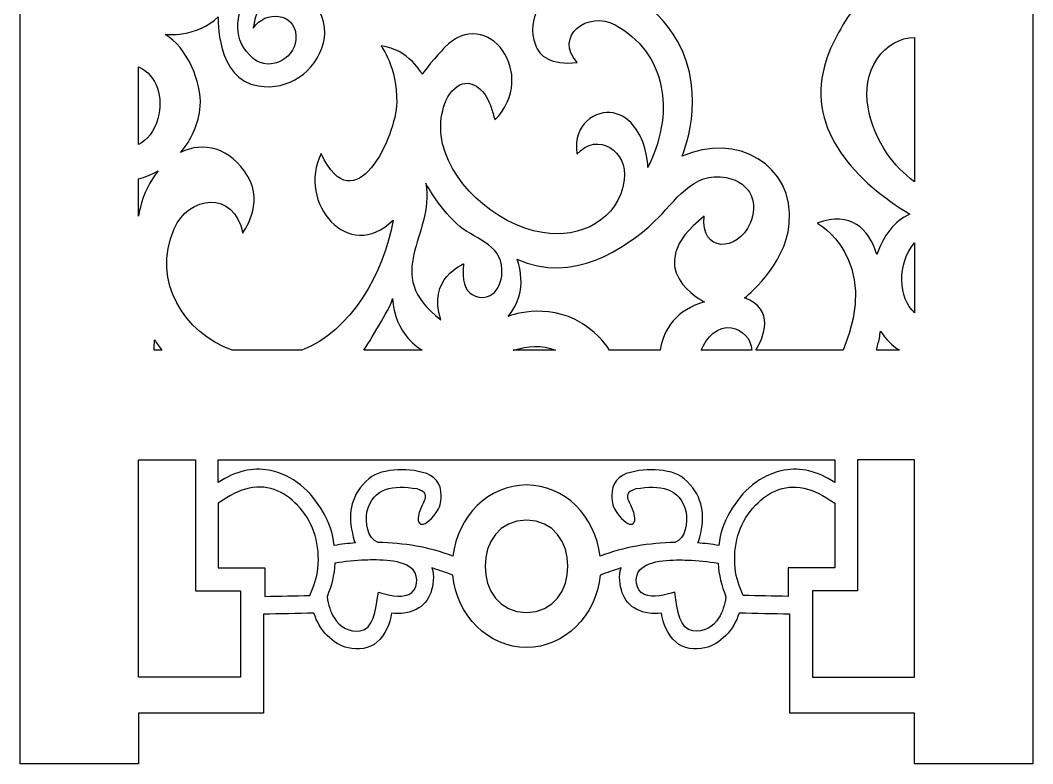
# Model space of a CAD drawing. Header units: centimetres. Extents: x -13.8 to -8.9, y -9 to 9.
# Drawn here: x -13.815 to -8.906, y -8.999 to -5.395 of the extents above; entities that cross this region are included whole.
import ezdxf

# ---------------------------------------------------------------- set-up
doc = ezdxf.new("R2010")
doc.units = ezdxf.units.CM
doc.header["$MEASUREMENT"] = 0
doc.layers.add('layer 1', color=7, linetype='Continuous')

msp = doc.modelspace()

# ---------------------------------------------------------------- linework, layer by layer
at = {"layer": 'layer 1', "color": 250}
msp.add_open_spline([(-8.9061, 9.00077), (-10.54247, 9.00077), (-12.17883, 9.00077), (-13.8152, 9.00077), (-13.8152, 9.00077), (-13.8152, 3.53168), (-13.8152, -1.93742), (-13.8152, -7.4065), (-13.8152, -7.4065), (-13.81518, -7.4065), (-13.81517, -7.4065), (-13.81516, -7.4065), (-13.81516, -7.4065), (-13.81516, -7.93742), (-13.81516, -8.46832), (-13.81516, -8.99924), (-13.81516, -8.99924), (-13.62425, -8.99924), (-13.43334, -8.99924), (-13.24242, -8.99924), (-13.24242, -8.99924), (-13.24242, -8.91742), (-13.24242, -8.8356), (-13.24242, -8.75378), (-13.24242, -8.75378), (-13.04049, -8.75378), (-12.83855, -8.75378), (-12.63661, -8.75378), (-12.63661, -8.75378), (-12.63661, -8.5939), (-12.63661, -8.43402), (-12.63661, -8.27414), (-12.63661, -8.27414), (-12.55491, -8.27251), (-12.47321, -8.27088), (-12.39151, -8.26925), (-12.39151, -8.26925), (-12.377, -8.31062), (-12.358, -8.34649), (-12.32643, -8.37816), (-12.32643, -8.37816), (-12.29552, -8.40917), (-12.26358, -8.42833), (-12.22606, -8.43705), (-12.22606, -8.43705), (-12.17641, -8.4486), (-12.12397, -8.44357), (-12.08411, -8.4088), (-12.08411, -8.4088), (-12.04553, -8.37514), (-12.02327, -8.32123), (-12.01528, -8.26981), (-12.01528, -8.26981), (-11.99246, -8.27211), (-11.97304, -8.27158), (-11.95473, -8.26896), (-11.95473, -8.26896), (-11.86337, -8.25588), (-11.82021, -8.19807), (-11.8125, -8.1109), (-11.8125, -8.1109), (-11.81061, -8.08954), (-11.81212, -8.06844), (-11.8189, -8.04988), (-11.8189, -8.04988), (-11.81747, -8.05023), (-11.81603, -8.05059), (-11.81459, -8.05095), (-11.81459, -8.05095), (-11.78235, -8.0621), (-11.75011, -8.07325), (-11.71787, -8.08439), (-11.71787, -8.08439), (-11.69853, -8.28195), (-11.54597, -8.43577), (-11.36063, -8.43577), (-11.36063, -8.43577), (-11.17529, -8.43577), (-11.02273, -8.28195), (-11.00339, -8.08439), (-11.00339, -8.08439), (-10.97114, -8.07325), (-10.9389, -8.0621), (-10.90666, -8.05095), (-10.90666, -8.05095), (-10.90523, -8.05059), (-10.9038, -8.05023), (-10.90236, -8.04988), (-10.90236, -8.04988), (-10.90914, -8.06844), (-10.91065, -8.08954), (-10.90876, -8.1109), (-10.90876, -8.1109), (-10.90105, -8.19807), (-10.85789, -8.25588), (-10.76652, -8.26896), (-10.76652, -8.26896), (-10.74822, -8.27158), (-10.7288, -8.27211), (-10.70598, -8.26981), (-10.70598, -8.26981), (-10.69798, -8.32123), (-10.67572, -8.37514), (-10.63715, -8.4088), (-10.63715, -8.4088), (-10.59729, -8.44357), (-10.54485, -8.4486), (-10.4952, -8.43705), (-10.4952, -8.43705), (-10.45768, -8.42833), (-10.42574, -8.40917), (-10.39483, -8.37816), (-10.39483, -8.37816), (-10.36326, -8.34649), (-10.34425, -8.31062), (-10.32974, -8.26925), (-10.32974, -8.26925), (-10.24804, -8.27088), (-10.16635, -8.27251), (-10.08465, -8.27414), (-10.08465, -8.27414), (-10.08465, -8.43402), (-10.08465, -8.5939), (-10.08465, -8.75378), (-10.08465, -8.75378), (-9.88271, -8.75378), (-9.68077, -8.75378), (-9.47883, -8.75378), (-9.47883, -8.75378), (-9.47883, -8.8356), (-9.47883, -8.91742), (-9.47883, -8.99924), (-9.47883, -8.99924), (-9.28792, -8.99924), (-9.09701, -8.99924), (-8.9061, -8.99924), (-8.9061, -8.99924), (-8.9061, -8.46832), (-8.9061, -7.93742), (-8.9061, -7.4065), (-8.9061, -7.4065), (-8.9061, -1.93742), (-8.9061, 3.53168), (-8.9061, 9.00077)], degree=3, knots=[0, 0, 0, 0, 0.027027, 0.027027, 0.027027, 0.027027, 0.0540541, 0.0540541, 0.0540541, 0.0540541, 0.0810811, 0.0810811, 0.0810811, 0.0810811, 0.1081081, 0.1081081, 0.1081081, 0.1081081, 0.1351351, 0.1351351, 0.1351351, 0.1351351, 0.1621622, 0.1621622, 0.1621622, 0.1621622, 0.1891892, 0.1891892, 0.1891892, 0.1891892, 0.2162162, 0.2162162, 0.2162162, 0.2162162, 0.2432432, 0.2432432, 0.2432432, 0.2432432, 0.2702703, 0.2702703, 0.2702703, 0.2702703, 0.2972973, 0.2972973, 0.2972973, 0.2972973, 0.3243243, 0.3243243, 0.3243243, 0.3243243, 0.3513514, 0.3513514, 0.3513514, 0.3513514, 0.3783784, 0.3783784, 0.3783784, 0.3783784, 0.4054054, 0.4054054, 0.4054054, 0.4054054, 0.4324324, 0.4324324, 0.4324324, 0.4324324, 0.4594595, 0.4594595, 0.4594595, 0.4594595, 0.4864865, 0.4864865, 0.4864865, 0.4864865, 0.5135135, 0.5135135, 0.5135135, 0.5135135, 0.5405405, 0.5405405, 0.5405405, 0.5405405, 0.5675676, 0.5675676, 0.5675676, 0.5675676, 0.5945946, 0.5945946, 0.5945946, 0.5945946, 0.6216216, 0.6216216, 0.6216216, 0.6216216, 0.6486486, 0.6486486, 0.6486486, 0.6486486, 0.6756757, 0.6756757, 0.6756757, 0.6756757, 0.7027027, 0.7027027, 0.7027027, 0.7027027, 0.7297297, 0.7297297, 0.7297297, 0.7297297, 0.7567568, 0.7567568, 0.7567568, 0.7567568, 0.7837838, 0.7837838, 0.7837838, 0.7837838, 0.8108108, 0.8108108, 0.8108108, 0.8108108, 0.8378378, 0.8378378, 0.8378378, 0.8378378, 0.8648649, 0.8648649, 0.8648649, 0.8648649, 0.8918919, 0.8918919, 0.8918919, 0.8918919, 0.9189189, 0.9189189, 0.9189189, 0.9189189, 0.9459459, 0.9459459, 0.9459459, 0.9459459, 1, 1, 1, 1], dxfattribs=at)
at = {"layer": 'layer 1', "color": 7}
for points, knots in [([(-12.78843, -6.99469), (-12.67584, -6.99469), (-12.56324, -6.99469), (-12.45064, -6.99469), (-12.45064, -6.99469), (-12.2114, -6.90266), (-12.05206, -6.62033), (-12.007, -6.36371), (-12.007, -6.36371), (-12.2239, -6.57714), (-12.47519, -6.27881), (-12.35619, -6.04109), (-12.35619, -6.04109), (-12.1939, -6.39157), (-11.99259, -5.95721), (-11.9898, -5.79348), (-11.9898, -5.79348), (-11.9869, -5.62182), (-12.06588, -5.51922), (-12.06588, -5.51922), (-12.06588, -5.51922), (-11.93161, -5.53439), (-11.86636, -5.6564), (-11.86636, -5.6564), (-11.86636, -5.6564), (-11.85048, -5.6289), (-11.75903, -5.52768), (-11.75903, -5.52768), (-11.75903, -5.52768), (-11.55009, -5.31308), (-11.2969, -5.66242), (-11.51397, -5.87819), (-11.51397, -5.87819), (-11.52008, -5.85664), (-11.52598, -5.83659), (-11.53172, -5.81791), (-11.53172, -5.81791), (-11.55556, -5.74018), (-11.62028, -5.67742), (-11.68314, -5.70805), (-11.68314, -5.70805), (-11.76293, -5.74694), (-11.78389, -5.87521), (-11.77463, -5.9529), (-11.77463, -5.9529), (-11.7486, -6.17114), (-11.51511, -6.38529), (-11.28252, -6.42457), (-11.28252, -6.42457), (-11.09926, -6.45551), (-10.91333, -6.36176), (-10.88659, -6.1687), (-10.88659, -6.1687), (-10.86747, -6.03059), (-11.01559, -5.93031), (-11.11682, -6.04436), (-11.11682, -6.04436), (-11.12636, -5.9629), (-11.10141, -5.91381), (-11.06841, -5.88425), (-11.06841, -5.88425), (-10.98809, -5.81225), (-10.88859, -5.8365), (-10.82986, -5.92099), (-10.82986, -5.92099), (-10.7744, -6.00084), (-10.77179, -6.1083), (-10.77179, -6.1083), (-10.77179, -6.1083), (-10.69427, -5.94828), (-10.68794, -5.81776), (-10.70705, -5.71983), (-10.70705, -5.71983), (-10.73337, -5.58494), (-10.81257, -5.48231), (-10.93093, -5.41743), (-10.93093, -5.41743), (-11.06357, -5.34473), (-11.22946, -5.47276), (-11.11484, -5.59991), (-11.11484, -5.59991), (-11.24503, -5.61308), (-11.29818, -5.56779), (-11.31739, -5.51435), (-11.31739, -5.51435), (-11.36592, -5.3792), (-11.2818, -5.27924), (-11.16392, -5.23754), (-11.16392, -5.23754), (-10.94807, -5.16122), (-10.7315, -5.31351), (-10.62815, -5.49689), (-10.62815, -5.49689), (-10.47881, -5.76191), (-10.6066, -6.05447), (-10.6066, -6.05447), (-10.6066, -6.05447), (-10.34574, -5.9358), (-10.05969, -6.09491), (-10.08657, -6.38226), (-10.08657, -6.38226), (-10.10569, -6.5869), (-10.30315, -6.74037), (-10.30315, -6.74037), (-10.30315, -6.74037), (-10.15513, -6.79907), (-10.20927, -6.92935), (-10.2487, -6.99469), (-10.2487, -6.99469), (-10.10742, -6.99469), (-9.96616, -6.99469), (-9.82488, -6.99469), (-9.82488, -6.99469), (-9.63892, -6.54557), (-9.95155, -6.37784), (-9.95155, -6.37784), (-9.95155, -6.37784), (-9.78718, -6.31896), (-9.70138, -6.40417), (-9.66183, -6.53111), (-9.66183, -6.53111), (-9.63178, -6.44331), (-9.57888, -6.3665), (-9.50147, -6.33474), (-9.50147, -6.33474), (-9.75632, -6.18322), (-10.00276, -5.93095), (-9.91589, -5.61741), (-9.91589, -5.61741), (-9.88259, -5.49722), (-9.82048, -5.4055), (-9.75642, -5.31049), (-9.75642, -5.31049), (-9.72455, -5.26322), (-9.65273, -5.16358), (-9.64621, -5.08612), (-9.64621, -5.08612), (-9.63931, -5.00418), (-9.74077, -4.95367), (-9.79642, -4.99832), (-9.79642, -4.99832), (-9.84939, -5.04083), (-9.82514, -5.11145), (-9.74916, -5.09316), (-9.74916, -5.09316), (-9.79016, -5.19854), (-9.8787, -5.16626), (-9.91046, -5.10048), (-9.91046, -5.10048), (-9.95252, -5.01344), (-9.85983, -4.90686), (-9.77913, -4.8835), (-9.77913, -4.8835), (-9.53251, -4.81218), (-9.46353, -5.12397), (-9.57646, -5.29715), (-9.57646, -5.29715), (-9.54571, -5.28625), (-9.51267, -5.28142), (-9.47883, -5.28183), (-9.47883, -5.28183), (-9.47883, -5.13367), (-9.47883, -4.98551), (-9.47883, -4.83734), (-9.47883, -4.83734), (-9.57629, -4.75773), (-9.61644, -4.62903), (-9.47883, -4.55007), (-9.47883, -4.55007), (-9.47883, -4.47419), (-9.47883, -4.39833), (-9.47883, -4.32246), (-9.47883, -4.32246), (-9.59455, -4.26245), (-9.58255, -4.06459), (-9.47883, -3.9878), (-9.47883, -3.9878), (-9.47883, -3.90328), (-9.47883, -3.81877), (-9.47883, -3.73425), (-9.47883, -3.73425), (-9.49045, -3.73688), (-9.50202, -3.73999), (-9.51358, -3.74346), (-9.51358, -3.74346), (-9.63784, -3.78078), (-9.71326, -3.81848), (-9.84946, -3.7871), (-9.84946, -3.7871), (-10.10067, -3.72925), (-10.10079, -3.49382), (-10.10079, -3.49382), (-10.10079, -3.49382), (-10.10707, -3.53742), (-10.2675, -3.78803), (-10.2675, -3.78803), (-10.2675, -3.78803), (-10.33211, -3.89912), (-10.33347, -4.03437), (-10.27147, -4.13525), (-10.27147, -4.13525), (-10.19338, -4.2623), (-10.04334, -4.30657), (-9.99334, -4.12581), (-9.99334, -4.12581), (-9.81254, -4.39079), (-10.12445, -4.47836), (-10.12445, -4.47836), (-10.12445, -4.47836), (-10.04972, -4.5767), (-10.08676, -4.69174), (-10.14016, -4.78009), (-10.14016, -4.78009), (-10.20233, -4.88296), (-10.34164, -4.99544), (-10.28495, -5.13098), (-10.28495, -5.13098), (-10.25522, -5.20211), (-10.12645, -5.22676), (-10.09943, -5.14251), (-10.09943, -5.14251), (-10.07871, -5.07783), (-10.15595, -5.05656), (-10.19823, -5.09702), (-10.19823, -5.09702), (-10.23602, -4.96396), (-10.11384, -4.95115), (-10.0366, -5.00831), (-10.0366, -5.00831), (-9.94905, -5.07306), (-9.97332, -5.19411), (-10.03611, -5.26781), (-10.03611, -5.26781), (-10.12675, -5.37413), (-10.27761, -5.29995), (-10.27761, -5.29995), (-10.27761, -5.29995), (-10.47219, -5.19114), (-10.40434, -4.96859), (-10.40434, -4.96859), (-10.40434, -4.96859), (-10.43653, -4.98985), (-10.49046, -4.99546), (-10.54684, -4.99379), (-10.54684, -4.99379), (-10.72396, -4.98857), (-10.8571, -4.94814), (-10.94158, -4.77693), (-10.94158, -4.77693), (-10.98532, -4.6883), (-10.98805, -4.57327), (-10.95485, -4.47267), (-10.95485, -4.47267), (-11.09143, -4.50702), (-11.24827, -4.43136), (-11.29015, -4.26919), (-11.29015, -4.26919), (-11.35177, -4.03061), (-11.09202, -3.83752), (-11.09202, -3.83752), (-11.09202, -3.83752), (-11.16287, -3.80576), (-11.21665, -3.75484), (-11.25646, -3.69255), (-11.25646, -3.69255), (-11.25721, -3.89189), (-11.34014, -4.10805), (-11.47375, -4.26578), (-11.47375, -4.26578), (-11.56001, -4.4445), (-11.60165, -4.67095), (-11.49539, -4.84999), (-11.49539, -4.84999), (-11.38029, -5.04394), (-11.20201, -4.86584), (-11.20201, -4.86584), (-11.20201, -4.86584), (-11.19549, -4.94213), (-11.2569, -5.03636), (-11.35024, -5.06183), (-11.35024, -5.06183), (-11.47853, -5.09687), (-11.60321, -4.99008), (-11.65341, -4.88053), (-11.65341, -4.88053), (-11.72505, -4.72414), (-11.70154, -4.51084), (-11.64977, -4.3578), (-11.64977, -4.3578), (-11.86664, -4.50276), (-12.19634, -4.38858), (-12.19634, -4.38858), (-12.19634, -4.38858), (-12.42256, -4.41251), (-12.44311, -4.71796), (-12.32556, -4.80387), (-12.32556, -4.80387), (-12.199, -4.89633), (-12.06822, -4.73227), (-12.10207, -4.59941), (-12.10207, -4.59941), (-11.96769, -4.67699), (-12.00598, -4.86595), (-12.10658, -4.94983), (-12.10658, -4.94983), (-12.25013, -5.06953), (-12.4277, -5.01513), (-12.50606, -4.87344), (-12.50606, -4.87344), (-12.51006, -4.90475), (-12.51525, -4.93321), (-12.52113, -4.95711), (-12.52113, -4.95711), (-12.57438, -5.17349), (-12.71116, -5.2611), (-12.71116, -5.2611), (-12.71116, -5.2611), (-12.77337, -5.37325), (-12.78933, -5.49307), (-12.6855, -5.57972), (-12.6855, -5.57972), (-12.59988, -5.65121), (-12.47157, -5.57263), (-12.4784, -5.47017), (-12.4784, -5.47017), (-12.48601, -5.35643), (-12.62436, -5.345), (-12.68606, -5.43247), (-12.68606, -5.43247), (-12.66478, -5.30794), (-12.62095, -5.25542), (-12.57447, -5.23843), (-12.57447, -5.23843), (-12.42721, -5.18457), (-12.31087, -5.38115), (-12.34479, -5.50423), (-12.34479, -5.50423), (-12.38444, -5.64809), (-12.51347, -5.73584), (-12.66016, -5.71344), (-12.66016, -5.71344), (-12.86816, -5.6817), (-12.85552, -5.37843), (-12.85552, -5.37843), (-12.85552, -5.37843), (-12.95788, -5.47987), (-13.1126, -5.4635), (-13.1126, -5.4635), (-13.1126, -5.4635), (-13.00747, -5.52421), (-12.93355, -5.69609), (-12.94284, -5.81149), (-12.94284, -5.81149), (-12.94976, -5.89755), (-12.9852, -5.97467), (-13.03789, -6.03555), (-13.03789, -6.03555), (-12.92744, -5.98155), (-12.79791, -6.01033), (-12.71157, -6.15155), (-12.71157, -6.15155), (-12.63027, -6.28459), (-12.73648, -6.42665), (-12.73648, -6.42665), (-12.73648, -6.42665), (-12.77701, -6.21759), (-13.00093, -6.24371), (-13.0696, -6.40652), (-13.0696, -6.40652), (-13.17787, -6.66318), (-13.0198, -6.91048), (-12.78843, -6.99469)], [0, 0, 0, 0, 0.0106383, 0.0106383, 0.0106383, 0.0106383, 0.0212766, 0.0212766, 0.0212766, 0.0212766, 0.0319149, 0.0319149, 0.0319149, 0.0319149, 0.0425532, 0.0425532, 0.0425532, 0.0425532, 0.0531915, 0.0531915, 0.0531915, 0.0531915, 0.0638298, 0.0638298, 0.0638298, 0.0638298, 0.0744681, 0.0744681, 0.0744681, 0.0744681, 0.0851064, 0.0851064, 0.0851064, 0.0851064, 0.0957447, 0.0957447, 0.0957447, 0.0957447, 0.106383, 0.106383, 0.106383, 0.106383, 0.1170213, 0.1170213, 0.1170213, 0.1170213, 0.1276596, 0.1276596, 0.1276596, 0.1276596, 0.1382979, 0.1382979, 0.1382979, 0.1382979, 0.1489362, 0.1489362, 0.1489362, 0.1489362, 0.1595745, 0.1595745, 0.1595745, 0.1595745, 0.1702128, 0.1702128, 0.1702128, 0.1702128, 0.1808511, 0.1808511, 0.1808511, 0.1808511, 0.1914894, 0.1914894, 0.1914894, 0.1914894, 0.2021277, 0.2021277, 0.2021277, 0.2021277, 0.212766, 0.212766, 0.212766, 0.212766, 0.2234043, 0.2234043, 0.2234043, 0.2234043, 0.2340426, 0.2340426, 0.2340426, 0.2340426, 0.2446809, 0.2446809, 0.2446809, 0.2446809, 0.2553191, 0.2553191, 0.2553191, 0.2553191, 0.2659574, 0.2659574, 0.2659574, 0.2659574, 0.2765957, 0.2765957, 0.2765957, 0.2765957, 0.287234, 0.287234, 0.287234, 0.287234, 0.2978723, 0.2978723, 0.2978723, 0.2978723, 0.3085106, 0.3085106, 0.3085106, 0.3085106, 0.3191489, 0.3191489, 0.3191489, 0.3191489, 0.3297872, 0.3297872, 0.3297872, 0.3297872, 0.3404255, 0.3404255, 0.3404255, 0.3404255, 0.3510638, 0.3510638, 0.3510638, 0.3510638, 0.3617021, 0.3617021, 0.3617021, 0.3617021, 0.3723404, 0.3723404, 0.3723404, 0.3723404, 0.3829787, 0.3829787, 0.3829787, 0.3829787, 0.393617, 0.393617, 0.393617, 0.393617, 0.4042553, 0.4042553, 0.4042553, 0.4042553, 0.4148936, 0.4148936, 0.4148936, 0.4148936, 0.4255319, 0.4255319, 0.4255319, 0.4255319, 0.4361702, 0.4361702, 0.4361702, 0.4361702, 0.4468085, 0.4468085, 0.4468085, 0.4468085, 0.4574468, 0.4574468, 0.4574468, 0.4574468, 0.4680851, 0.4680851, 0.4680851, 0.4680851, 0.4787234, 0.4787234, 0.4787234, 0.4787234, 0.4893617, 0.4893617, 0.4893617, 0.4893617, 0.5, 0.5, 0.5, 0.5, 0.5106383, 0.5106383, 0.5106383, 0.5106383, 0.5212766, 0.5212766, 0.5212766, 0.5212766, 0.5319149, 0.5319149, 0.5319149, 0.5319149, 0.5425532, 0.5425532, 0.5425532, 0.5425532, 0.5531915, 0.5531915, 0.5531915, 0.5531915, 0.5638298, 0.5638298, 0.5638298, 0.5638298, 0.5744681, 0.5744681, 0.5744681, 0.5744681, 0.5851064, 0.5851064, 0.5851064, 0.5851064, 0.5957447, 0.5957447, 0.5957447, 0.5957447, 0.606383, 0.606383, 0.606383, 0.606383, 0.6170213, 0.6170213, 0.6170213, 0.6170213, 0.6276596, 0.6276596, 0.6276596, 0.6276596, 0.6382979, 0.6382979, 0.6382979, 0.6382979, 0.6489362, 0.6489362, 0.6489362, 0.6489362, 0.6595745, 0.6595745, 0.6595745, 0.6595745, 0.6702128, 0.6702128, 0.6702128, 0.6702128, 0.6808511, 0.6808511, 0.6808511, 0.6808511, 0.6914894, 0.6914894, 0.6914894, 0.6914894, 0.7021277, 0.7021277, 0.7021277, 0.7021277, 0.712766, 0.712766, 0.712766, 0.712766, 0.7234043, 0.7234043, 0.7234043, 0.7234043, 0.7340426, 0.7340426, 0.7340426, 0.7340426, 0.7446809, 0.7446809, 0.7446809, 0.7446809, 0.7553191, 0.7553191, 0.7553191, 0.7553191, 0.7659574, 0.7659574, 0.7659574, 0.7659574, 0.7765957, 0.7765957, 0.7765957, 0.7765957, 0.787234, 0.787234, 0.787234, 0.787234, 0.7978723, 0.7978723, 0.7978723, 0.7978723, 0.8085106, 0.8085106, 0.8085106, 0.8085106, 0.8191489, 0.8191489, 0.8191489, 0.8191489, 0.8297872, 0.8297872, 0.8297872, 0.8297872, 0.8404255, 0.8404255, 0.8404255, 0.8404255, 0.8510638, 0.8510638, 0.8510638, 0.8510638, 0.8617021, 0.8617021, 0.8617021, 0.8617021, 0.8723404, 0.8723404, 0.8723404, 0.8723404, 0.8829787, 0.8829787, 0.8829787, 0.8829787, 0.893617, 0.893617, 0.893617, 0.893617, 0.9042553, 0.9042553, 0.9042553, 0.9042553, 0.9148936, 0.9148936, 0.9148936, 0.9148936, 0.9255319, 0.9255319, 0.9255319, 0.9255319, 0.9361702, 0.9361702, 0.9361702, 0.9361702, 0.9468085, 0.9468085, 0.9468085, 0.9468085, 0.9574468, 0.9574468, 0.9574468, 0.9574468, 0.9680851, 0.9680851, 0.9680851, 0.9680851, 0.9787234, 0.9787234, 0.9787234, 0.9787234, 1, 1, 1, 1]), ([(-9.47883, -6.17805), (-9.47883, -5.94481), (-9.47883, -5.71158), (-9.47883, -5.47835), (-9.47883, -5.47835), (-9.5489, -5.47939), (-9.61559, -5.51575), (-9.6603, -5.58149), (-9.6603, -5.58149), (-9.75654, -5.72297), (-9.69927, -5.91063), (-9.61132, -6.04173), (-9.61132, -6.04173), (-9.57625, -6.09401), (-9.5309, -6.13981), (-9.47883, -6.17805)], [0, 0, 0, 0, 0.2, 0.2, 0.2, 0.2, 0.4, 0.4, 0.4, 0.4, 0.6, 0.6, 0.6, 0.6, 1, 1, 1, 1]), ([(-13.24246, -5.62059), (-13.24246, -5.74632), (-13.24246, -5.87206), (-13.24246, -5.99781), (-13.24246, -5.99781), (-13.20017, -5.97596), (-13.1658, -5.93466), (-13.14761, -5.87038), (-13.14761, -5.87038), (-13.11976, -5.77192), (-13.15106, -5.66121), (-13.24246, -5.62059)], [0, 0, 0, 0, 0.25, 0.25, 0.25, 0.25, 0.5, 0.5, 0.5, 0.5, 1, 1, 1, 1]), ([(-13.24246, -6.16381), (-13.24246, -6.22433), (-13.24246, -6.28486), (-13.24246, -6.34539), (-13.24246, -6.34539), (-13.23988, -6.33229), (-13.23708, -6.31954), (-13.23408, -6.30718), (-13.23408, -6.30718), (-13.21642, -6.23437), (-13.18568, -6.17284), (-13.1471, -6.12496), (-13.1471, -6.12496), (-13.17719, -6.142), (-13.20928, -6.15515), (-13.24246, -6.16381)], [0, 0, 0, 0, 0.2, 0.2, 0.2, 0.2, 0.4, 0.4, 0.4, 0.4, 0.6, 0.6, 0.6, 0.6, 1, 1, 1, 1]), ([(-10.95742, -6.99469), (-10.87605, -6.99469), (-10.79469, -6.99469), (-10.71331, -6.99469), (-10.71331, -6.99469), (-10.6965, -6.89066), (-10.6309, -6.79868), (-10.49834, -6.75946), (-10.49834, -6.75946), (-10.49834, -6.75946), (-10.82576, -6.6009), (-10.49853, -6.34418), (-10.49853, -6.34418), (-10.52094, -6.52291), (-10.33679, -6.51913), (-10.27652, -6.37918), (-10.27652, -6.37918), (-10.23728, -6.28801), (-10.2654, -6.18293), (-10.39241, -6.15751), (-10.39241, -6.15751), (-10.55588, -6.12481), (-10.64076, -6.27698), (-10.73948, -6.36957), (-10.73948, -6.36957), (-10.88524, -6.5063), (-11.13666, -6.67467), (-11.4071, -6.55303), (-11.4071, -6.55303), (-11.4071, -6.55303), (-11.34054, -6.70589), (-11.44992, -6.83122), (-11.44992, -6.83122), (-11.45247, -6.83205), (-11.26878, -6.75471), (-11.09095, -6.86482), (-11.09095, -6.86482), (-11.03284, -6.90078), (-10.99007, -6.94489), (-10.95742, -6.99469)], [0, 0, 0, 0, 0.0909091, 0.0909091, 0.0909091, 0.0909091, 0.1818182, 0.1818182, 0.1818182, 0.1818182, 0.2727273, 0.2727273, 0.2727273, 0.2727273, 0.3636364, 0.3636364, 0.3636364, 0.3636364, 0.4545455, 0.4545455, 0.4545455, 0.4545455, 0.5454545, 0.5454545, 0.5454545, 0.5454545, 0.6363636, 0.6363636, 0.6363636, 0.6363636, 0.7272727, 0.7272727, 0.7272727, 0.7272727, 0.8181818, 0.8181818, 0.8181818, 0.8181818, 1, 1, 1, 1]), ([(-11.6653, -6.57532), (-11.6653, -6.57532), (-11.8444, -6.64819), (-11.77601, -6.84741), (-11.77601, -6.84741), (-12.07171, -6.62092), (-11.80428, -6.44339), (-11.84913, -6.18441), (-11.84913, -6.18441), (-11.84913, -6.18441), (-11.7904, -6.29486), (-11.69914, -6.38101), (-11.69914, -6.38101), (-11.61932, -6.45638), (-11.48446, -6.47339), (-11.47946, -6.60339), (-11.47946, -6.60339), (-11.47615, -6.68927), (-11.5336, -6.77167), (-11.62361, -6.72497), (-11.62361, -6.72497), (-11.65908, -6.70655), (-11.67409, -6.65578), (-11.6653, -6.57532)], [0, 0, 0, 0, 0.1428571, 0.1428571, 0.1428571, 0.1428571, 0.2857143, 0.2857143, 0.2857143, 0.2857143, 0.4285714, 0.4285714, 0.4285714, 0.4285714, 0.5714286, 0.5714286, 0.5714286, 0.5714286, 0.7142857, 0.7142857, 0.7142857, 0.7142857, 1, 1, 1, 1]), ([(-9.47883, -6.81338), (-9.47883, -6.70031), (-9.47883, -6.58725), (-9.47883, -6.47417), (-9.47883, -6.47417), (-9.56528, -6.5721), (-9.55723, -6.74478), (-9.47883, -6.81338)], [0, 0, 0, 0, 0.3333333, 0.3333333, 0.3333333, 0.3333333, 1, 1, 1, 1]), ([(-12.14877, -6.99469), (-12.05458, -6.99469), (-11.96038, -6.99469), (-11.86619, -6.99469), (-11.86619, -6.99469), (-12.00968, -6.90644), (-12.00978, -6.74439), (-12.00978, -6.74439), (-12.00978, -6.74439), (-12.0144, -6.77649), (-12.10258, -6.9208), (-12.14877, -6.99469)], [0, 0, 0, 0, 0.25, 0.25, 0.25, 0.25, 0.5, 0.5, 0.5, 0.5, 1, 1, 1, 1]), ([(-10.51421, -6.99469), (-10.43241, -6.99469), (-10.3506, -6.99469), (-10.26879, -6.99469), (-10.26879, -6.99469), (-10.26959, -6.93899), (-10.31536, -6.89562), (-10.36682, -6.88611), (-10.36682, -6.88611), (-10.43236, -6.87401), (-10.48791, -6.93035), (-10.51421, -6.99469)], [0, 0, 0, 0, 0.25, 0.25, 0.25, 0.25, 0.5, 0.5, 0.5, 0.5, 1, 1, 1, 1]), ([(-9.6642, -6.99469), (-9.62677, -6.99469), (-9.58935, -6.99469), (-9.55193, -6.99469), (-9.55193, -6.99469), (-9.58837, -6.97225), (-9.62011, -6.94046), (-9.64404, -6.90133), (-9.64404, -6.90133), (-9.64759, -6.92532), (-9.65185, -6.94728), (-9.65653, -6.96633), (-9.65653, -6.96633), (-9.65893, -6.97605), (-9.66149, -6.98549), (-9.6642, -6.99469)], [0, 0, 0, 0, 0.2, 0.2, 0.2, 0.2, 0.4, 0.4, 0.4, 0.4, 0.6, 0.6, 0.6, 0.6, 1, 1, 1, 1]), ([(-13.16666, -6.99469), (-13.15339, -6.99469), (-13.14011, -6.99469), (-13.12683, -6.99469), (-13.12683, -6.99469), (-13.14051, -6.9791), (-13.15301, -6.96241), (-13.16437, -6.9448), (-13.16437, -6.9448), (-13.16458, -6.96133), (-13.16536, -6.97798), (-13.16666, -6.99469)], [0, 0, 0, 0, 0.25, 0.25, 0.25, 0.25, 0.5, 0.5, 0.5, 0.5, 1, 1, 1, 1]), ([(-11.42474, -6.99469), (-11.35627, -6.99469), (-11.2878, -6.99469), (-11.21932, -6.99469), (-11.21932, -6.99469), (-11.28789, -6.96569), (-11.3559, -6.97401), (-11.42256, -6.99404), (-11.42256, -6.99404), (-11.42329, -6.99425), (-11.42401, -6.99447), (-11.42474, -6.99469)], [0, 0, 0, 0, 0.25, 0.25, 0.25, 0.25, 0.5, 0.5, 0.5, 0.5, 1, 1, 1, 1]), ([(-12.96523, -7.52651), (-13.05762, -7.52651), (-13.15003, -7.52651), (-13.24243, -7.52651), (-13.24243, -7.52651), (-13.24243, -7.8777), (-13.24243, -8.2289), (-13.24243, -8.58009), (-13.24243, -8.58009), (-13.07728, -8.58009), (-12.91214, -8.58009), (-12.74699, -8.58009), (-12.74699, -8.58009), (-12.74699, -8.44013), (-12.74699, -8.30017), (-12.74699, -8.1602), (-12.74699, -8.1602), (-12.82472, -8.1602), (-12.88733, -8.1602), (-12.96523, -8.1602), (-12.96523, -8.1602), (-12.96523, -7.94898), (-12.96523, -7.73774), (-12.96523, -7.52651)], [0, 0, 0, 0, 0.1428571, 0.1428571, 0.1428571, 0.1428571, 0.2857143, 0.2857143, 0.2857143, 0.2857143, 0.4285714, 0.4285714, 0.4285714, 0.4285714, 0.5714286, 0.5714286, 0.5714286, 0.5714286, 0.7142857, 0.7142857, 0.7142857, 0.7142857, 1, 1, 1, 1]), ([(-11.36063, -7.52651), (-11.8587, -7.52651), (-12.35677, -7.52651), (-12.85484, -7.52651), (-12.85484, -7.52651), (-12.85484, -7.56289), (-12.85484, -7.59928), (-12.85484, -7.63566), (-12.85484, -7.63566), (-12.76966, -7.58011), (-12.68942, -7.56162), (-12.60956, -7.57653), (-12.60956, -7.57653), (-12.4903, -7.59879), (-12.40603, -7.67686), (-12.34698, -7.77897), (-12.34698, -7.77897), (-12.31842, -7.82834), (-12.2987, -7.88245), (-12.29319, -7.94092), (-12.29319, -7.94092), (-12.259, -7.93522), (-12.22439, -7.93118), (-12.1898, -7.9289), (-12.1898, -7.9289), (-12.19136, -7.92636), (-12.19291, -7.92381), (-12.19447, -7.92126), (-12.19447, -7.92126), (-12.22788, -7.81301), (-12.22116, -7.72276), (-12.15494, -7.64663), (-12.15494, -7.64663), (-12.11499, -7.60069), (-12.08233, -7.58681), (-12.0228, -7.57815), (-12.0228, -7.57815), (-11.97129, -7.57067), (-11.92011, -7.57287), (-11.86489, -7.58648), (-11.86489, -7.58648), (-11.80697, -7.60074), (-11.77367, -7.638), (-11.77416, -7.70061), (-11.77416, -7.70061), (-11.77442, -7.73398), (-11.77942, -7.75519), (-11.79851, -7.78198), (-11.79851, -7.78198), (-11.86032, -7.86875), (-11.91687, -7.85406), (-11.8663, -7.74557), (-11.8663, -7.74557), (-11.85802, -7.72783), (-11.84653, -7.70896), (-11.85442, -7.68841), (-11.85442, -7.68841), (-11.85857, -7.6776), (-11.86999, -7.67313), (-11.8929, -7.66532), (-11.8929, -7.66532), (-12.00404, -7.6487), (-12.10392, -7.65579), (-12.13503, -7.77973), (-12.13503, -7.77973), (-12.14121, -7.82792), (-12.13444, -7.90768), (-12.07985, -7.92629), (-12.07985, -7.92629), (-11.95767, -7.92922), (-11.83105, -7.94855), (-11.71721, -7.99321), (-11.71721, -7.99321), (-11.69532, -7.79858), (-11.54404, -7.64776), (-11.36063, -7.64776), (-11.36063, -7.64776), (-11.17721, -7.64776), (-11.02594, -7.79858), (-11.00405, -7.99321), (-11.00405, -7.99321), (-10.8902, -7.94855), (-10.76359, -7.92922), (-10.6414, -7.92629), (-10.6414, -7.92629), (-10.58681, -7.90768), (-10.58005, -7.82792), (-10.58623, -7.77973), (-10.58623, -7.77973), (-10.61735, -7.65579), (-10.71722, -7.6487), (-10.82835, -7.66532), (-10.82835, -7.66532), (-10.85127, -7.67313), (-10.86269, -7.6776), (-10.86683, -7.68841), (-10.86683, -7.68841), (-10.87474, -7.70896), (-10.86322, -7.72783), (-10.85495, -7.74557), (-10.85495, -7.74557), (-10.80439, -7.85406), (-10.86094, -7.86875), (-10.92275, -7.78198), (-10.92275, -7.78198), (-10.94183, -7.75519), (-10.94684, -7.73398), (-10.9471, -7.70061), (-10.9471, -7.70061), (-10.94758, -7.638), (-10.91428, -7.60074), (-10.85636, -7.58648), (-10.85636, -7.58648), (-10.80115, -7.57287), (-10.74996, -7.57067), (-10.69845, -7.57815), (-10.69845, -7.57815), (-10.63893, -7.58681), (-10.60627, -7.60069), (-10.56632, -7.64663), (-10.56632, -7.64663), (-10.5001, -7.72276), (-10.49339, -7.81301), (-10.52679, -7.92126), (-10.52679, -7.92126), (-10.52834, -7.92381), (-10.52989, -7.92636), (-10.53145, -7.9289), (-10.53145, -7.9289), (-10.49686, -7.93118), (-10.46225, -7.93522), (-10.42807, -7.94092), (-10.42807, -7.94092), (-10.42255, -7.88245), (-10.40284, -7.82834), (-10.37428, -7.77897), (-10.37428, -7.77897), (-10.31523, -7.67686), (-10.23095, -7.59879), (-10.1117, -7.57653), (-10.1117, -7.57653), (-10.03183, -7.56162), (-9.95159, -7.58011), (-9.86643, -7.63566), (-9.86643, -7.63566), (-9.86643, -7.59928), (-9.86643, -7.56289), (-9.86643, -7.52651), (-9.86643, -7.52651), (-10.3645, -7.52651), (-10.86256, -7.52651), (-11.36063, -7.52651)], [0, 0, 0, 0, 0.025641, 0.025641, 0.025641, 0.025641, 0.0512821, 0.0512821, 0.0512821, 0.0512821, 0.0769231, 0.0769231, 0.0769231, 0.0769231, 0.1025641, 0.1025641, 0.1025641, 0.1025641, 0.1282051, 0.1282051, 0.1282051, 0.1282051, 0.1538462, 0.1538462, 0.1538462, 0.1538462, 0.1794872, 0.1794872, 0.1794872, 0.1794872, 0.2051282, 0.2051282, 0.2051282, 0.2051282, 0.2307692, 0.2307692, 0.2307692, 0.2307692, 0.2564103, 0.2564103, 0.2564103, 0.2564103, 0.2820513, 0.2820513, 0.2820513, 0.2820513, 0.3076923, 0.3076923, 0.3076923, 0.3076923, 0.3333333, 0.3333333, 0.3333333, 0.3333333, 0.3589744, 0.3589744, 0.3589744, 0.3589744, 0.3846154, 0.3846154, 0.3846154, 0.3846154, 0.4102564, 0.4102564, 0.4102564, 0.4102564, 0.4358974, 0.4358974, 0.4358974, 0.4358974, 0.4615385, 0.4615385, 0.4615385, 0.4615385, 0.4871795, 0.4871795, 0.4871795, 0.4871795, 0.5128205, 0.5128205, 0.5128205, 0.5128205, 0.5384615, 0.5384615, 0.5384615, 0.5384615, 0.5641026, 0.5641026, 0.5641026, 0.5641026, 0.5897436, 0.5897436, 0.5897436, 0.5897436, 0.6153846, 0.6153846, 0.6153846, 0.6153846, 0.6410256, 0.6410256, 0.6410256, 0.6410256, 0.6666667, 0.6666667, 0.6666667, 0.6666667, 0.6923077, 0.6923077, 0.6923077, 0.6923077, 0.7179487, 0.7179487, 0.7179487, 0.7179487, 0.7435897, 0.7435897, 0.7435897, 0.7435897, 0.7692308, 0.7692308, 0.7692308, 0.7692308, 0.7948718, 0.7948718, 0.7948718, 0.7948718, 0.8205128, 0.8205128, 0.8205128, 0.8205128, 0.8461538, 0.8461538, 0.8461538, 0.8461538, 0.8717949, 0.8717949, 0.8717949, 0.8717949, 0.8974359, 0.8974359, 0.8974359, 0.8974359, 0.9230769, 0.9230769, 0.9230769, 0.9230769, 0.9487179, 0.9487179, 0.9487179, 0.9487179, 1, 1, 1, 1]), ([(-9.75603, -7.52651), (-9.66363, -7.52651), (-9.57123, -7.52651), (-9.47883, -7.52651), (-9.47883, -7.52651), (-9.47883, -7.8777), (-9.47883, -8.2289), (-9.47883, -8.58009), (-9.47883, -8.58009), (-9.64397, -8.58009), (-9.80912, -8.58009), (-9.97427, -8.58009), (-9.97427, -8.58009), (-9.97427, -8.44013), (-9.97427, -8.30017), (-9.97427, -8.1602), (-9.97427, -8.1602), (-9.89653, -8.1602), (-9.83392, -8.1602), (-9.75603, -8.1602), (-9.75603, -8.1602), (-9.75603, -7.94898), (-9.75603, -7.73774), (-9.75603, -7.52651)], [0, 0, 0, 0, 0.1428571, 0.1428571, 0.1428571, 0.1428571, 0.2857143, 0.2857143, 0.2857143, 0.2857143, 0.4285714, 0.4285714, 0.4285714, 0.4285714, 0.5714286, 0.5714286, 0.5714286, 0.5714286, 0.7142857, 0.7142857, 0.7142857, 0.7142857, 1, 1, 1, 1]), ([(-12.62999, -8.04887), (-12.70494, -8.04887), (-12.77989, -8.04887), (-12.85484, -8.04887), (-12.85484, -8.04887), (-12.85484, -7.9445), (-12.85484, -7.84013), (-12.85484, -7.73577), (-12.85484, -7.73577), (-12.79901, -7.69936), (-12.75471, -7.67298), (-12.7051, -7.66276), (-12.7051, -7.66276), (-12.60665, -7.6425), (-12.52274, -7.68648), (-12.45852, -7.75958), (-12.45852, -7.75958), (-12.38995, -7.83766), (-12.36136, -7.94134), (-12.37212, -8.05118), (-12.37212, -8.05118), (-12.37692, -8.10016), (-12.39293, -8.13823), (-12.41097, -8.1836), (-12.41097, -8.1836), (-12.48359, -8.18506), (-12.5562, -8.1865), (-12.62881, -8.18796), (-12.62881, -8.18796), (-12.6292, -8.14159), (-12.6296, -8.09523), (-12.62999, -8.04887)], [0, 0, 0, 0, 0.1111111, 0.1111111, 0.1111111, 0.1111111, 0.2222222, 0.2222222, 0.2222222, 0.2222222, 0.3333333, 0.3333333, 0.3333333, 0.3333333, 0.4444444, 0.4444444, 0.4444444, 0.4444444, 0.5555556, 0.5555556, 0.5555556, 0.5555556, 0.6666667, 0.6666667, 0.6666667, 0.6666667, 0.7777778, 0.7777778, 0.7777778, 0.7777778, 1, 1, 1, 1]), ([(-10.09127, -8.04887), (-10.01632, -8.04887), (-9.94137, -8.04887), (-9.86643, -8.04887), (-9.86643, -8.04887), (-9.86643, -7.9445), (-9.86643, -7.84013), (-9.86643, -7.73577), (-9.86643, -7.73577), (-9.92224, -7.69936), (-9.96655, -7.67298), (-10.01616, -7.66276), (-10.01616, -7.66276), (-10.1146, -7.6425), (-10.19852, -7.68648), (-10.26274, -7.75958), (-10.26274, -7.75958), (-10.33131, -7.83766), (-10.3599, -7.94134), (-10.34913, -8.05118), (-10.34913, -8.05118), (-10.34434, -8.10016), (-10.32833, -8.13823), (-10.31028, -8.1836), (-10.31028, -8.1836), (-10.23767, -8.18506), (-10.16506, -8.1865), (-10.09245, -8.18796), (-10.09245, -8.18796), (-10.09206, -8.14159), (-10.09166, -8.09523), (-10.09127, -8.04887)], [0, 0, 0, 0, 0.1111111, 0.1111111, 0.1111111, 0.1111111, 0.2222222, 0.2222222, 0.2222222, 0.2222222, 0.3333333, 0.3333333, 0.3333333, 0.3333333, 0.4444444, 0.4444444, 0.4444444, 0.4444444, 0.5555556, 0.5555556, 0.5555556, 0.5555556, 0.6666667, 0.6666667, 0.6666667, 0.6666667, 0.7777778, 0.7777778, 0.7777778, 0.7777778, 1, 1, 1, 1]), ([(-11.36063, -7.8178), (-11.09258, -7.8178), (-11.09258, -8.26573), (-11.36063, -8.26573), (-11.36063, -8.26573), (-11.62867, -8.26573), (-11.62867, -7.8178), (-11.36063, -7.8178)], [0, 0, 0, 0, 0.3333333, 0.3333333, 0.3333333, 0.3333333, 1, 1, 1, 1]), ([(-11.93123, -8.17812), (-11.97467, -8.19818), (-12.03391, -8.17963), (-12.07903, -8.16815), (-12.07903, -8.16815), (-12.0934, -8.26115), (-12.10298, -8.34556), (-12.16703, -8.35557), (-12.16703, -8.35557), (-12.21977, -8.36383), (-12.26453, -8.33563), (-12.29231, -8.29338), (-12.29231, -8.29338), (-12.31187, -8.26361), (-12.32069, -8.23072), (-12.32761, -8.18927), (-12.32761, -8.18927), (-12.30597, -8.1349), (-12.29266, -8.08577), (-12.28943, -8.02717), (-12.28943, -8.02717), (-12.24094, -8.01892), (-12.19144, -8.01355), (-12.14205, -8.01203), (-12.14205, -8.01203), (-12.08449, -8.01027), (-11.9555, -8.00641), (-11.91039, -8.0598), (-11.91039, -8.0598), (-11.8814, -8.09412), (-11.888, -8.15816), (-11.93123, -8.17812)], [0, 0, 0, 0, 0.1111111, 0.1111111, 0.1111111, 0.1111111, 0.2222222, 0.2222222, 0.2222222, 0.2222222, 0.3333333, 0.3333333, 0.3333333, 0.3333333, 0.4444444, 0.4444444, 0.4444444, 0.4444444, 0.5555556, 0.5555556, 0.5555556, 0.5555556, 0.6666667, 0.6666667, 0.6666667, 0.6666667, 0.7777778, 0.7777778, 0.7777778, 0.7777778, 1, 1, 1, 1]), ([(-10.79003, -8.17812), (-10.74658, -8.19818), (-10.68736, -8.17963), (-10.64223, -8.16815), (-10.64223, -8.16815), (-10.62786, -8.26115), (-10.61829, -8.34556), (-10.55422, -8.35557), (-10.55422, -8.35557), (-10.50148, -8.36383), (-10.45673, -8.33563), (-10.42895, -8.29338), (-10.42895, -8.29338), (-10.40938, -8.26361), (-10.40057, -8.23072), (-10.39365, -8.18927), (-10.39365, -8.18927), (-10.41528, -8.1349), (-10.42858, -8.08577), (-10.43183, -8.02717), (-10.43183, -8.02717), (-10.48032, -8.01892), (-10.52982, -8.01355), (-10.57921, -8.01203), (-10.57921, -8.01203), (-10.63677, -8.01027), (-10.76575, -8.00641), (-10.81087, -8.0598), (-10.81087, -8.0598), (-10.83985, -8.09412), (-10.83327, -8.15816), (-10.79003, -8.17812)], [0, 0, 0, 0, 0.1111111, 0.1111111, 0.1111111, 0.1111111, 0.2222222, 0.2222222, 0.2222222, 0.2222222, 0.3333333, 0.3333333, 0.3333333, 0.3333333, 0.4444444, 0.4444444, 0.4444444, 0.4444444, 0.5555556, 0.5555556, 0.5555556, 0.5555556, 0.6666667, 0.6666667, 0.6666667, 0.6666667, 0.7777778, 0.7777778, 0.7777778, 0.7777778, 1, 1, 1, 1])]:
    msp.add_open_spline(points, degree=3, knots=knots, dxfattribs=at)

doc.saveas('drawing.dxf')
